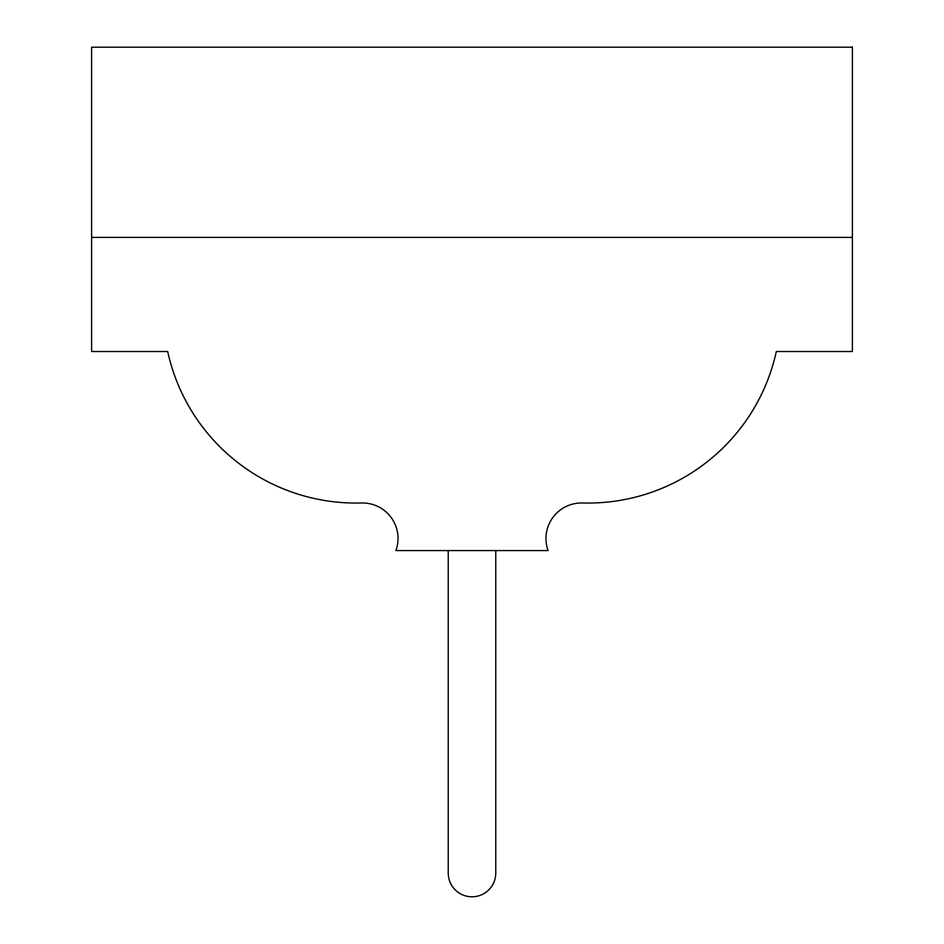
<?xml version="1.0" encoding="UTF-8"?>
<svg xmlns="http://www.w3.org/2000/svg" width="944" height="944" viewBox="0 0 944 944"><rect width="100%" height="100%" fill="white"/><g stroke="black" fill="none" stroke-linecap="round" stroke-linejoin="round"><path stroke-width="1.42" d="M91.603 237.404L852.397 237.404M495.777 550.564L495.777 873.047A23.777 23.777 0 0 1 472 896.812A23.777 23.777 0 0 1 448.223 873.047L448.223 550.564M852.397 47.2L91.603 47.2L91.603 351.522L167.678 351.522A192.777 192.777 0 0 0 361.481 502.987A35.53 35.53 0 0 1 395.925 550.564L548.075 550.564A35.53 35.53 0 0 1 582.519 502.987A192.777 192.777 0 0 0 776.322 351.522L852.397 351.522L852.397 47.2"/></g></svg>
